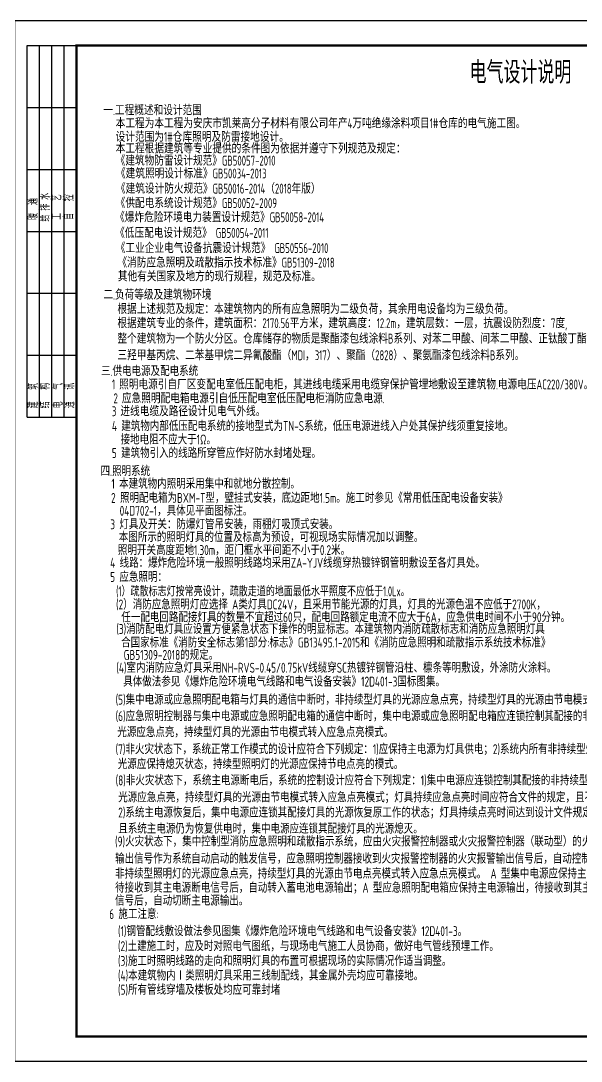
# Model space of a CAD drawing. Extents: x 4532298 to 10139194, y -639876 to -207028.
# Drawn here: x 4584192 to 4606806, y -282498 to -240498 of the extents above; entities that cross this region are included whole.
import ezdxf

# ---------------------------------------------------------------- set-up
doc = ezdxf.new("R2010")
doc.units = 0
doc.header["$LTSCALE"] = 1000
doc.header["$MEASUREMENT"] = 0
doc.layers.get('0').update_dxf_attribs({"linetype": 'CONTINUOUS'})
doc.layers.add('PUB_TITLE', color=4, linetype='CONTINUOUS')
doc.layers.add('电气', color=3, linetype='CONTINUOUS')
doc.styles.add('SCEI', font='sceie.shx', dxfattribs={"width": 0.75, "bigfont": 'sceic.shx'})
doc.styles.add('sceie', font='sceie.shx', dxfattribs={"width": 0.7, "bigfont": 'sceic.shx'})
doc.styles.get("Standard").update_dxf_attribs({"font": 'GBENOR', "bigfont": 'GBCBIG'})

# ---------------------------------------------------------------- blocks, each defined once
blk = doc.blocks.new('$titleblk$00000095')
for p, q in [((-150, 20), (-150, 0)), ((-150, 20), (0, 20)), ((-125, 20), (-125, 0)), ((-100, 20), (-100, 0)), ((-75, 20), (-75, 0)), ((-75, 20), (-75, 0)), ((-50, 20), (-50, 0)), ((-25, 20), (-25, 0)), ((0, 20), (0, 0)), ((-150, 15), (-75, 15)), ((-75, 15), (0, 15)), ((-150, 10), (-75, 10)), ((-75, 10), (0, 10)), ((-150, 5), (-75, 5)), ((-75, 5), (0, 5))]:
    blk.add_line(p, q)
at = {"width": 0.8}
for s, p in [('建   筑', (-146.45, 15.65)), ('暖  通', (-70.35, 15.73)), ('结   构', (-146.45, 10.91)), ('给 排 水', (-71.03, 10.9)), ('电   气', (-146.45, 5.65)), ('工   艺', (-70.35, 6.13)), ('通   讯', (-146.45, 0.88)), ('自   控', (-70.35, 1.24))]:
    blk.add_text(s, height=3.509, dxfattribs=at).set_placement(p)

msp = doc.modelspace()

# ---------------------------------------------------------------- linework, layer by layer
at = {"layer": 'PUB_TITLE'}
msp.add_lwpolyline([(4583941.8, -282498.2), (4643341.8, -282498.2), (4643341.8, -240498.2), (4583941.8, -240498.2)], close=True, dxfattribs=at)
at = {"layer": 'PUB_TITLE', "const_width": 100}
msp.add_lwpolyline([(4586441.8, -281498.2), (4642341.8, -281498.2), (4642341.8, -241498.2), (4586441.8, -241498.2)], close=True, dxfattribs=at)

# ---------------------------------------------------------------- block references
at = {"layer": 'PUB_TITLE', "xscale": 100, "yscale": 100, "zscale": 100, "rotation": 90}
msp.add_blockref('$titleblk$00000095', (4586441.8, -241498.2), dxfattribs=at)

# ---------------------------------------------------------------- texts
at = {"layer": '电气'}
for s, height, style, width, p in [('电气设计说明', 900, 'SCEI', 0.8, (4602303, -243032.7)), ('一.工程概述和设计范围', 400, 'SCEI', 0.75, (4587524.7, -244307.2)), ('本工程为本工程为安庆市凯莱高分子材料有限公司年产4万吨绝缘涂料项目1#仓库的电气施工图。', 400, 'SCEI', 0.75, (4588019.6, -244835.8)), ('设计范围为1#仓库照明及防雷接地设计。', 400, 'SCEI', 0.75, (4588019.6, -245384.6)), ('本工程根据建筑等专业提供的条件图为依据并遵守下列规范及规定：', 400, 'SCEI', 0.75, (4588019.6, -245852.6)), ('《建筑物防雷设计规范》GB50057-2010', 400, 'SCEI', 0.75, (4588019.6, -246343)), ('《建筑照明设计标准》GB50034-2013', 400, 'SCEI', 0.75, (4588032.1, -246862.3)), ('《建筑设计防火规范》GB50016-2014（2018年版）', 400, 'SCEI', 0.75, (4588030.2, -247472.4)), ('《供配电系统设计规范》GB50052-2009', 400, 'SCEI', 0.75, (4588019.6, -248057.3)), ('《爆炸危险环境电力装置设计规范》GB50058-2014', 400, 'SCEI', 0.75, (4587997.1, -248628.5)), ('《低压配电设计规范》 GB50054-2011', 400, 'SCEI', 0.75, (4587997.1, -249260)), ('《工业企业电气设备抗震设计规范》 GB50556-2010', 400, 'SCEI', 0.75, (4588022.9, -249873.7)), ('《消防应急照明及疏散指示技术标准》GB51309-2018', 400, 'SCEI', 0.75, (4588089.7, -250457.3)), ('其他有关国家及地方的现行规程，规范及标准。', 400, 'SCEI', 0.75, (4588106.2, -251017.3)), ('二.负荷等级及建筑物环境', 400, 'SCEI', 0.75, (4587524.7, -251755.5)), ('根据上述规范及规定：本建筑物内的所有应急照明为二级负荷，其余用电设备均为三级负荷。', 400, 'SCEI', 0.75, (4588090.4, -252331.2)), ('根据建筑专业的条件，建筑面积：2170.56平方米，建筑高度：12.2m，建筑层数：一层，抗震设防烈度：7度,', 400, 'SCEI', 0.75, (4588090.4, -252904.4)), ('整个建筑物为一个防火分区。仓库储存的物质是聚酯漆包线涂料B系列、对苯二甲酸、间苯二甲酸、正钛酸丁酯、醋酸锌、', 400, 'SCEI', 0.75, (4588090.4, -253527.4)), ('三羟甲基丙烷、二苯基甲烷二异氰酸酯（MDI，317）、聚酯（2828）、聚氨酯漆包线涂料B系列。', 400, 'SCEI', 0.75, (4588090.4, -254198.6)), ('三.供电电源及配电系统', 400, 'SCEI', 0.8, (4587428.1, -254837.7)), ('1 照明电源引自厂区变配电室低压配电柜，其进线电缆采用电缆穿保护管埋地敷设至建筑物.电源电压AC220/380V。', 400, 'SCEI', 0.75, (4587867.9, -255378.4)), ('3 进线电缆及路径设计见电气外线。', 400, 'SCEI', 0.75, (4587867.9, -256460.6)), ('4 建筑物内部低压配电系统的接地型式为TN-S系统，低压电源进线入户处其保护线须重复接地。', 400, 'SCEI', 0.8, (4587867.9, -257057.1)), ('接地电阻不应大于1Ω。', 400, 'SCEI', 0.8, (4588217.6, -257601.2)), ('5 建筑物引入的线路所穿管应作好防水封堵处理。', 400, 'SCEI', 0.8, (4587866.2, -258147.7)), ('四.照明系统', 400, 'SCEI', 0.8, (4587409.4, -258876.8)), ('1 本建筑物内照明采用集中和就地分散控制。', 400, 'SCEI', 0.8, (4587849.2, -259387.5)), ('2 照明配电箱为BXM-T型，壁挂式安装，底边距地1.5m。施工时参见《常用低压配电设备安装》', 400, 'SCEI', 0.8, (4587833.6, -259958.5)), ('04D702-1，具体见平面图标注。', 400, 'SCEI', 0.8, (4588180.1, -260478.9)), ('3 灯具及开关：防爆灯管吊安装，雨棚灯吸顶式安装。', 400, 'SCEI', 0.8, (4587802.5, -261022.3)), ('本图所示的照明灯具的位置及标高为预设，可视现场实际情况加以调整。', 400, 'SCEI', 0.8, (4588146.4, -261540.6)), ('照明开关高度距地1.30m，距门框水平间距不小于0.2米。', 400, 'SCEI', 0.8, (4588111.1, -262065.3)), ('4 线路：爆炸危险环境一般照明线路均采用ZA-YJV线缆穿热镀锌钢管明敷设至各灯具处。', 400, 'SCEI', 0.8, (4587798.4, -262577.9)), ('5 应急照明：', 400, 'SCEI', 0.8, (4587798.4, -263150.4)), ('(1）疏散标志灯按常亮设计，疏散走道的地面最低水平照度不应低于1.0Lx。', 400, 'sceie', 0.7, (4588039.7, -263730.2)), ('(2）消防应急照明灯应选择 A类灯具DC24V，且采用节能光源的灯具，灯具的光源色温不应低于2700K，', 400, 'SCEI', 0.8, (4588036.9, -264260.1)), ('任一配电回路配接灯具的数量不宜超过60只，配电回路额定电流不应大于6A，应急供电时间不小于90分钟。', 400, 'SCEI', 0.8, (4588246.5, -264776.2)), ('(3)消防配电灯具应设置方便紧急状态下操作的明显标志。本建筑物内消防疏散标志和消防应急照明灯具', 400, 'SCEI', 0.8, (4588048, -265250.3)), ('合国家标准《消防安全标志第1部分:标志》GB13495.1-2015和《消防应急照明和疏散指示系统技术标准》', 400, 'sceie', 0.8, (4588239.5, -265796.7)), ('GB51309-2018的规定。', 400, 'sceie', 0.8, (4588345.6, -266295.8)), ('具体做法参见《爆炸危险环境电气线路和电气设备安装》12D401-3国标图集。', 400, 'SCEI', 0.8, (4588324.4, -267373.2)), ('(5)集中电源或应急照明配电箱与灯具的通信中断时，非持续型灯具的光源应急点亮，持续型灯具的光源由节电模式转入应急点亮模式。', 400, 'SCEI', 0.8, (4588017.9, -268102.9)), ('(6)应急照明控制器与集中电源或应急照明配电箱的通信中断时，集中电源或应急照明配电箱应连锁控制其配接的非持续型照明灯的', 400, 'SCEI', 0.8, (4588017.9, -268768.4)), ('光源应急点亮，持续型灯具的光源由节电模式转入应急点亮模式。', 400, 'SCEI', 0.8, (4588085.4, -269414.4)), ('(7)非火灾状态下，系统正常工作模式的设计应符合下列规定：1)应保持主电源为灯具供电；2)系统内所有非持续型灯具的', 400, 'SCEI', 0.8, (4588017.9, -270102.4)), ('光源应保持熄灭状态，持续型照明灯的光源应保持节电点亮的模式。', 400, 'SCEI', 0.8, (4588104.4, -270707.4)), ('(8)非火灾状态下，系统主电源断电后，系统的控制设计应符合下列规定：1)集中电源应连锁控制其配接的非持续型照明灯的', 400, 'SCEI', 0.8, (4588017.9, -271361.4)), ('光源应急点亮，持续型灯具的光源由节电模式转入应急点亮模式；灯具持续应急点亮时间应符合文件的规定，且不应超过0.5h。', 400, 'SCEI', 0.8, (4588124.4, -272046.4)), ('2)系统主电源恢复后，集中电源应连锁其配接灯具的光源恢复原工作的状态；灯具持续点亮时间达到设计文件规定的时间，', 400, 'SCEI', 0.8, (4588124.4, -272659.9)), ('且系统主电源仍为恢复供电时，集中电源应连锁其配接灯具的光源熄灭。', 400, 'SCEI', 0.8, (4588124.4, -273310.9)), ('(9)火灾状态下，集中控制型消防应急照明和疏散指示系统，应由火灾报警控制器或火灾报警控制器（联动型）的火灾报警', 400, 'SCEI', 0.8, (4587995.7, -273828.9)), ('输出信号作为系统自动启动的触发信号，应急照明控制器接收到火灾报警控制器的火灾报警输出信号后，自动控制系统所有', 400, 'SCEI', 0.8, (4587995.7, -274519.9)), ('非持续型照明灯的光源应急点亮，持续型灯具的光源由节电点亮模式转入应急点亮模式。 A 型集中电源应保持主电源输出， ', 400, 'SCEI', 0.8, (4587995.7, -275125.4)), ('待接收到其主电源断电信号后，自动转入蓄电池电源输出；A 型应急照明配电箱应保持主电源输出，待接收到其主电源断电', 400, 'SCEI', 0.8, (4587995.7, -275694.9)), ('信号后，自动切断主电源输出。', 400, 'SCEI', 0.8, (4587995.7, -276215.4)), ('6 施工注意:', 400, 'sceie', 0.8, (4587759.7, -276758.5)), ('(1)钢管配线敷设做法参见图集《爆炸危险环境电气线路和电气设备安装》12D401-3。', 400, 'SCEI', 0.8, (4588114.9, -277448.3)), ('(2)土建施工时，应及时对照电气图纸，与现场电气施工人员协商，做好电气管线预埋工作。', 400, 'SCEI', 0.8, (4588114.9, -278053.8)), ('(3)施工时照明线路的走向和照明灯具的布置可根据现场的实际情况作适当调整。', 400, 'sceie', 0.8, (4588114.9, -278649.5)), ('(4)本建筑物内Ⅰ类照明灯具采用三线制配线，其金属外壳均应可靠接地。', 400, 'sceie', 0.8, (4588114.9, -279239.3)), ('(5)所有管线穿墙及楼板处均应可靠封堵', 400, 'sceie', 0.8, (4588114.9, -279815.1))]:
    msp.add_text(s, height=height, dxfattribs=dict(at, style=style, width=width)).set_placement(p)
at = {"layer": '电气', "color": 1, "style": 'SCEI'}
for s, width, p in [('2 应急照明配电箱电源引自低压配电室低压配电柜消防应急电源.', 0.75, (4587934.2, -255937.5)), ('(4)室内消防应急灯具采用NH-RVS-0.45/0.75kV线缆穿SC热镀锌钢管沿柱、檩条等明敷设，外涂防火涂料。', 0.8, (4588048, -266814.5))]:
    msp.add_text(s, height=400, dxfattribs=dict(at, width=width)).set_placement(p)

doc.saveas('drawing.dxf')
